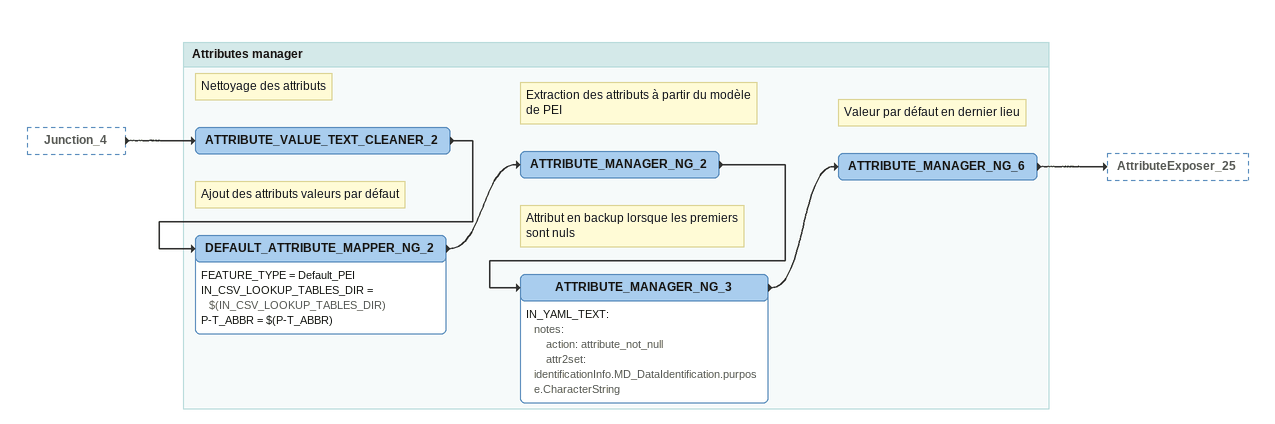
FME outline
Junction_4 [outside]
    -> ATTRIBUTE_VALUE_TEXT_CLEANER_2

Bookmark: Attributes manager
Note: Nettoyage des attributs
ATTRIBUTE_VALUE_TEXT_CLEANER_2
    -> DEFAULT_ATTRIBUTE_MAPPER_NG_2
Note: Ajout des attributs valeurs par défaut
DEFAULT_ATTRIBUTE_MAPPER_NG_2
    FEATURE_TYPE = Default_PEI
    IN_CSV_LOOKUP_TABLES_DIR = $(IN_CSV_LOOKUP_TABLES_DIR)
    P-T_ABBR = $(P-T_ABBR)
    -> ATTRIBUTE_MANAGER_NG_2
Note: Extraction des attributs à partir du modèle de PEI
ATTRIBUTE_MANAGER_NG_2
    -> ATTRIBUTE_MANAGER_NG_3
Note: Attribut en backup lorsque les premiers sont nuls
ATTRIBUTE_MANAGER_NG_3
    IN_YAML_TEXT:
      notes:
          action: attribute_not_null
          attr2set: identificationInfo.MD_DataIdentification.purpose.CharacterString
    -> ATTRIBUTE_MANAGER_NG_6
Note: Valeur par défaut en dernier lieu
ATTRIBUTE_MANAGER_NG_6
    -> AttributeExposer_25
